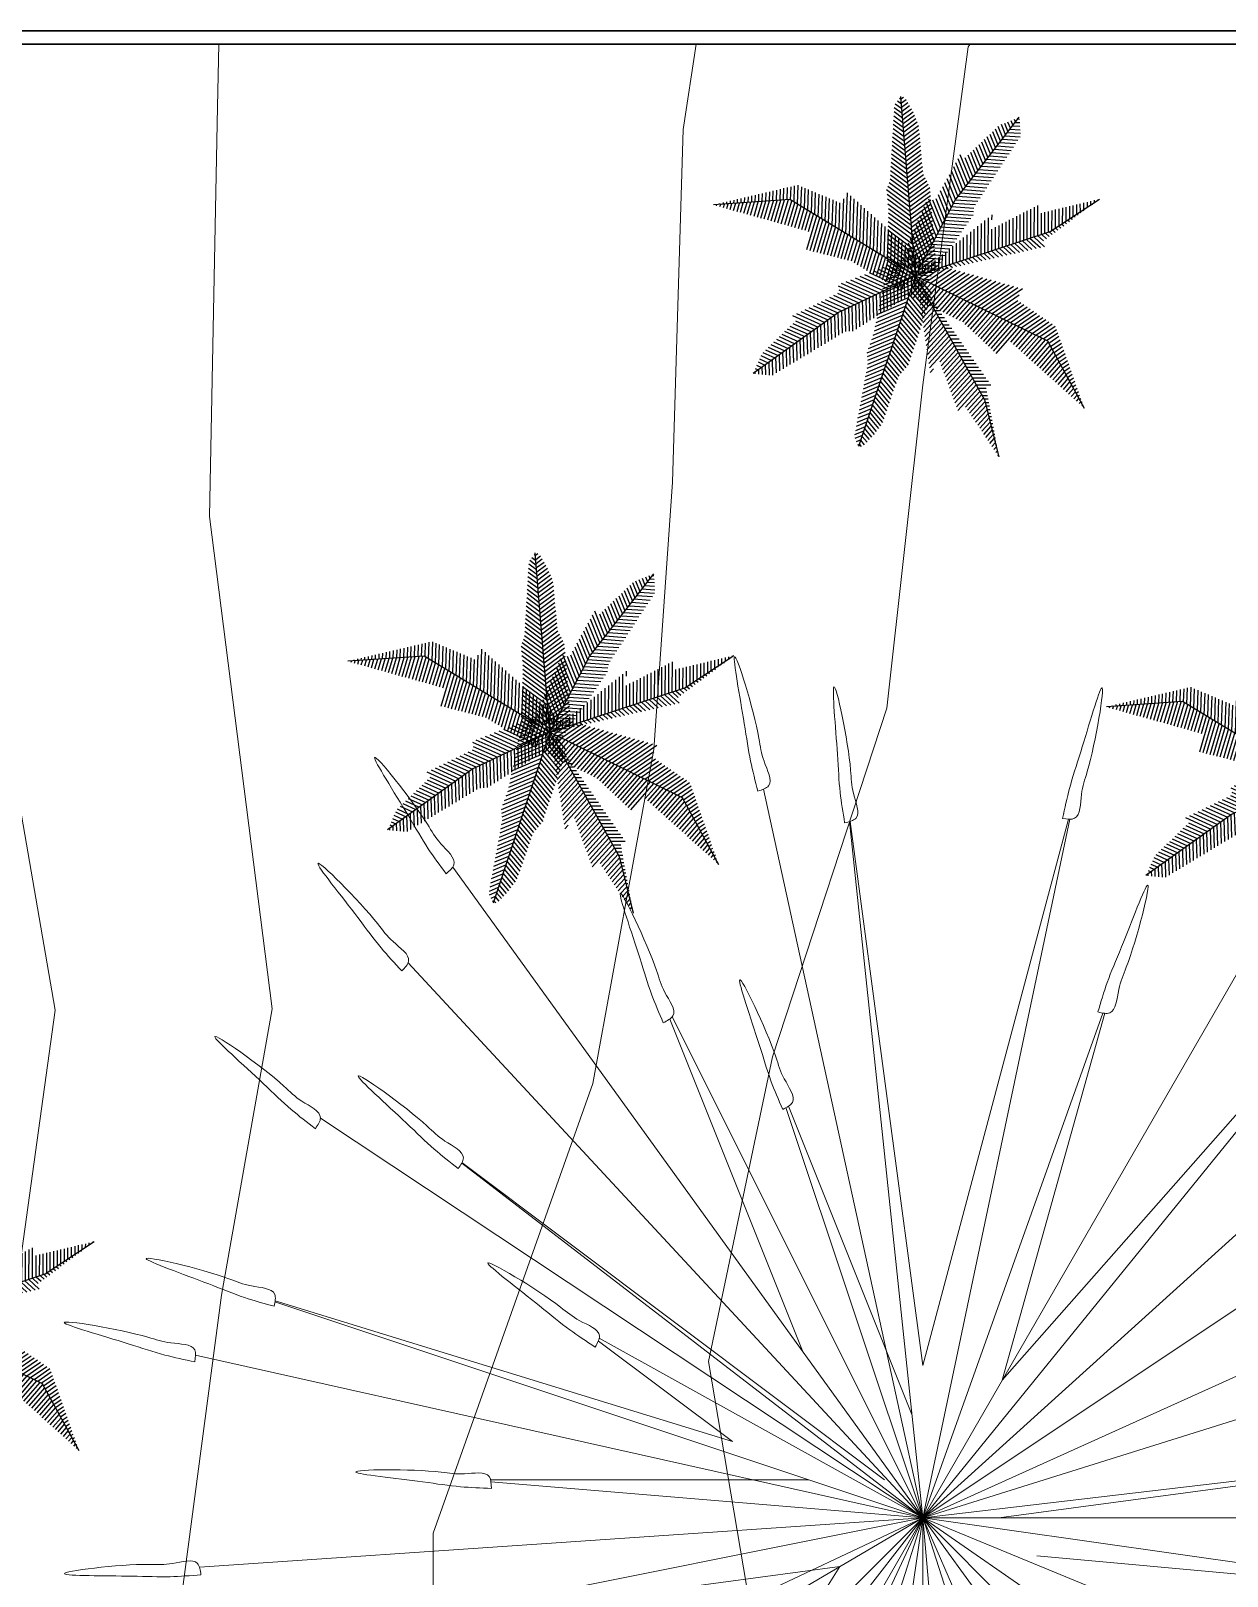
# Model space of a CAD drawing. Header units: millimetres. Extents: x 72 to 2370, y -203 to 794.
# Drawn here: x 1886.21 to 1895.2, y 261.52 to 273.13 of the extents above; entities that cross this region are included whole.
import ezdxf

# ---------------------------------------------------------------- set-up
doc = ezdxf.new("R2010")
doc.units = ezdxf.units.MM
for name, color, linetype, lineweight in [('01_Fina', 250, 'Continuous', 15), ('031-VEGETACIÓN', 66, 'Continuous', 5), ('Barandal', 138, 'Continuous', 30)]:
    doc.layers.add(name, color=color, linetype=linetype, lineweight=lineweight)
doc.layers.add('BOSQUENUEVO', color=64, linetype='Continuous')

# ---------------------------------------------------------------- blocks, each defined once
blk = doc.blocks.new('*X73')
at = {"color": 0}
for p, q in [((6.851, 6.865), (7.185, 7.004)), ((6.863, 6.924), (7.084, 7.017)), ((6.875, 6.983), (6.984, 7.029)), ((6.804, 6.629), (7.242, 6.812)), ((6.816, 6.688), (7.263, 6.874)), ((6.827, 6.747), (7.284, 6.937)), ((6.839, 6.806), (7.285, 6.992)), ((6.756, 6.392), (7.158, 6.56)), ((6.768, 6.451), (7.179, 6.623)), ((6.78, 6.511), (7.2, 6.686)), ((6.792, 6.57), (7.221, 6.749)), ((6.718, 6.214), (7.095, 6.371)), ((6.731, 6.273), (7.116, 6.434)), ((6.743, 6.333), (7.137, 6.497)), ((6.657, 6.026), (7.032, 6.182)), ((6.68, 6.09), (7.053, 6.245)), ((6.702, 6.153), (7.074, 6.308)), ((6.614, 5.9), (6.991, 6.057)), ((6.619, 5.848), (6.97, 5.994)), ((6.625, 5.796), (6.949, 5.931)), ((6.635, 5.963), (7.012, 6.12)), ((6.605, 5.625), (6.886, 5.742)), ((6.616, 5.684), (6.907, 5.805)), ((6.627, 5.742), (6.928, 5.868)), ((6.562, 5.39), (6.802, 5.49)), ((6.573, 5.449), (6.823, 5.553)), ((6.584, 5.508), (6.844, 5.616)), ((6.594, 5.566), (6.865, 5.679)), ((6.529, 5.214), (6.739, 5.302)), ((6.54, 5.273), (6.76, 5.365)), ((6.551, 5.332), (6.781, 5.428)), ((6.486, 4.98), (6.655, 5.05)), ((6.497, 5.038), (6.676, 5.113)), ((6.508, 5.097), (6.697, 5.176)), ((6.519, 5.156), (6.718, 5.239)), ((6.454, 4.803), (6.592, 4.861)), ((6.464, 4.862), (6.613, 4.924)), ((6.475, 4.921), (6.634, 4.987)), ((6.443, 4.745), (6.571, 4.798)), ((6.446, 4.692), (6.551, 4.736)), ((6.466, 4.646), (6.53, 4.673)), ((6.485, 4.6), (6.509, 4.61))]:
    blk.add_line(p, q, dxfattribs=at)
blk = doc.blocks.new('*X74')
at = {"color": 0}
for p, q in [((7.462, 6.51), (7.233, 6.785)), ((7.48, 6.566), (7.252, 6.841)), ((7.499, 6.622), (7.27, 6.896)), ((7.518, 6.678), (7.289, 6.952)), ((7.536, 6.733), (7.376, 6.926)), ((7.388, 6.287), (7.159, 6.562)), ((7.406, 6.343), (7.177, 6.617)), ((7.425, 6.399), (7.196, 6.673)), ((7.443, 6.454), (7.215, 6.729)), ((7.332, 6.119), (7.103, 6.394)), ((7.35, 6.175), (7.122, 6.45)), ((7.369, 6.231), (7.14, 6.506)), ((7.257, 5.896), (7.029, 6.171)), ((7.276, 5.952), (7.047, 6.227)), ((7.295, 6.008), (7.066, 6.283)), ((7.313, 6.064), (7.084, 6.338)), ((7.17, 5.689), (6.954, 5.948)), ((7.202, 5.729), (6.973, 6.003)), ((7.22, 5.785), (6.991, 6.059)), ((7.239, 5.84), (7.01, 6.115)), ((7.048, 5.522), (6.88, 5.724)), ((7.071, 5.573), (6.899, 5.78)), ((7.104, 5.612), (6.917, 5.836)), ((7.137, 5.65), (6.936, 5.892)), ((6.972, 5.301), (6.806, 5.501)), ((6.991, 5.357), (6.824, 5.557)), ((7.01, 5.412), (6.843, 5.613)), ((7.029, 5.467), (6.861, 5.669)), ((6.896, 5.08), (6.731, 5.278)), ((6.915, 5.136), (6.75, 5.334)), ((6.934, 5.191), (6.768, 5.39)), ((6.953, 5.246), (6.787, 5.445)), ((6.81, 4.871), (6.657, 5.055)), ((6.838, 4.915), (6.675, 5.111)), ((6.857, 4.97), (6.694, 5.166)), ((6.877, 5.025), (6.713, 5.222)), ((6.684, 4.71), (6.582, 4.831)), ((6.718, 4.747), (6.601, 4.887)), ((6.748, 4.788), (6.62, 4.943)), ((6.779, 4.83), (6.638, 4.999)), ((6.535, 4.576), (6.508, 4.608)), ((6.58, 4.601), (6.527, 4.664)), ((6.614, 4.637), (6.545, 4.72)), ((6.649, 4.674), (6.564, 4.776))]:
    blk.add_line(p, q, dxfattribs=at)
blk = doc.blocks.new('*X77')
at = {"color": 0}
for p, q in [((6.578, 7.011), (6.971, 6.833)), ((6.644, 7.036), (7.03, 6.861)), ((6.709, 7.061), (7.089, 6.889)), ((6.775, 7.087), (7.149, 6.917)), ((6.84, 7.112), (7.208, 6.945)), ((6.906, 7.137), (7.267, 6.974)), ((6.972, 7.162), (7.271, 7.027)), ((7.037, 7.187), (7.198, 7.115)), ((7.103, 7.212), (7.124, 7.203)), ((6.204, 6.851), (6.616, 6.665)), ((6.215, 6.791), (6.556, 6.637)), ((6.25, 6.885), (6.675, 6.693)), ((6.316, 6.91), (6.734, 6.721)), ((6.381, 6.936), (6.793, 6.749)), ((6.447, 6.961), (6.852, 6.777)), ((6.512, 6.986), (6.912, 6.805)), ((5.85, 6.572), (6.156, 6.434)), ((5.908, 6.601), (6.203, 6.467)), ((5.966, 6.63), (6.26, 6.496)), ((6.023, 6.658), (6.319, 6.524)), ((6.081, 6.687), (6.379, 6.552)), ((6.139, 6.716), (6.438, 6.581)), ((6.197, 6.744), (6.497, 6.609)), ((5.56, 6.429), (5.921, 6.266)), ((5.601, 6.356), (5.874, 6.232)), ((5.618, 6.458), (5.968, 6.299)), ((5.676, 6.486), (6.015, 6.333)), ((5.734, 6.515), (6.062, 6.367)), ((5.792, 6.544), (6.109, 6.4)), ((5.37, 6.131), (5.591, 6.031)), ((5.409, 6.168), (5.638, 6.064)), ((5.447, 6.206), (5.686, 6.098)), ((5.486, 6.243), (5.733, 6.131)), ((5.524, 6.281), (5.78, 6.165)), ((5.563, 6.318), (5.827, 6.199)), ((5.139, 5.906), (5.309, 5.829)), ((5.178, 5.944), (5.356, 5.863)), ((5.216, 5.981), (5.403, 5.896)), ((5.255, 6.019), (5.45, 5.93)), ((5.293, 6.056), (5.497, 5.963)), ((5.332, 6.093), (5.544, 5.997)), ((5.052, 5.726), (5.121, 5.695)), ((5.072, 5.772), (5.168, 5.728)), ((5.092, 5.818), (5.215, 5.762)), ((5.112, 5.864), (5.262, 5.795)), ((5.013, 5.634), (5.027, 5.627)), ((5.032, 5.68), (5.074, 5.661))]:
    blk.add_line(p, q, dxfattribs=at)
blk = doc.blocks.new('*X78')
at = {"color": 0}
for p, q in [((6.906, 6.519), (6.897, 6.798)), ((6.955, 6.55), (6.947, 6.822)), ((7.004, 6.582), (6.996, 6.845)), ((7.053, 6.613), (7.045, 6.868)), ((7.102, 6.644), (7.095, 6.892)), ((7.151, 6.675), (7.144, 6.915)), ((7.2, 6.707), (7.193, 6.939)), ((7.249, 6.738), (7.243, 6.962)), ((7.298, 6.769), (7.292, 6.985)), ((7.348, 6.8), (7.343, 6.941)), ((7.397, 6.832), (7.395, 6.88)), ((6.415, 6.21), (6.404, 6.565)), ((6.464, 6.238), (6.454, 6.588)), ((6.513, 6.269), (6.503, 6.611)), ((6.562, 6.3), (6.552, 6.635)), ((6.611, 6.332), (6.601, 6.658)), ((6.66, 6.363), (6.651, 6.681)), ((6.71, 6.394), (6.7, 6.705)), ((6.759, 6.425), (6.749, 6.728)), ((6.808, 6.457), (6.799, 6.752)), ((6.857, 6.488), (6.848, 6.775)), ((6.069, 6.061), (6.06, 6.366)), ((6.118, 6.09), (6.109, 6.401)), ((6.168, 6.12), (6.158, 6.436)), ((6.217, 6.15), (6.207, 6.471)), ((6.266, 6.179), (6.256, 6.494)), ((6.315, 6.202), (6.306, 6.518)), ((6.365, 6.206), (6.355, 6.541)), ((5.775, 5.883), (5.766, 6.156)), ((5.824, 5.913), (5.815, 6.191)), ((5.873, 5.942), (5.864, 6.226)), ((5.922, 5.972), (5.913, 6.261)), ((5.971, 6.002), (5.962, 6.296)), ((6.02, 6.031), (6.011, 6.331)), ((5.431, 5.676), (5.424, 5.911)), ((5.48, 5.706), (5.473, 5.946)), ((5.529, 5.735), (5.522, 5.981)), ((5.578, 5.765), (5.57, 6.016)), ((5.627, 5.795), (5.619, 6.051)), ((5.676, 5.824), (5.668, 6.086)), ((5.725, 5.854), (5.717, 6.121)), ((5.133, 5.596), (5.13, 5.701)), ((5.183, 5.591), (5.179, 5.736)), ((5.233, 5.586), (5.228, 5.771)), ((5.283, 5.587), (5.277, 5.806)), ((5.332, 5.617), (5.326, 5.841)), ((5.382, 5.647), (5.375, 5.876)), ((5.033, 5.606), (5.032, 5.631)), ((5.083, 5.601), (5.081, 5.666))]:
    blk.add_line(p, q, dxfattribs=at)
blk = doc.blocks.new('*X80')
at = {"color": 0}
for p, q in [((7.304, 7.045), (7.495, 7.177)), ((7.306, 7.108), (7.432, 7.195)), ((7.307, 6.987), (7.558, 7.16)), ((7.309, 7.17), (7.369, 7.212)), ((7.359, 6.962), (7.62, 7.142)), ((7.41, 6.936), (7.683, 7.125)), ((7.461, 6.911), (7.746, 7.107)), ((7.513, 6.886), (7.808, 7.09)), ((7.564, 6.861), (7.871, 7.073)), ((7.615, 6.835), (7.934, 7.055)), ((7.667, 6.81), (7.997, 7.038)), ((7.718, 6.785), (8.059, 7.02)), ((7.769, 6.759), (8.122, 7.003)), ((7.821, 6.734), (8.185, 6.985)), ((7.872, 6.709), (8.247, 6.968)), ((7.924, 6.683), (8.31, 6.95)), ((7.975, 6.658), (8.373, 6.933)), ((8.026, 6.633), (8.436, 6.915)), ((8.078, 6.608), (8.498, 6.898)), ((8.129, 6.582), (8.561, 6.88)), ((8.18, 6.557), (8.624, 6.863)), ((8.232, 6.532), (8.686, 6.845)), ((8.283, 6.506), (8.749, 6.828)), ((8.334, 6.481), (8.812, 6.81)), ((8.386, 6.456), (8.769, 6.72)), ((8.437, 6.43), (8.747, 6.644)), ((8.489, 6.405), (8.791, 6.614)), ((8.54, 6.38), (8.835, 6.584)), ((8.591, 6.354), (8.879, 6.553)), ((8.643, 6.329), (8.924, 6.523)), ((8.694, 6.304), (8.968, 6.493)), ((8.745, 6.279), (9.012, 6.462)), ((8.797, 6.253), (9.056, 6.432)), ((8.848, 6.228), (9.1, 6.402)), ((8.899, 6.203), (9.144, 6.371)), ((8.951, 6.177), (9.188, 6.341)), ((9.002, 6.152), (9.232, 6.311)), ((9.054, 6.127), (9.276, 6.28)), ((9.105, 6.101), (9.296, 6.233)), ((9.156, 6.076), (9.313, 6.184)), ((9.188, 6.037), (9.33, 6.136)), ((9.212, 5.993), (9.348, 6.087)), ((9.236, 5.949), (9.365, 6.038)), ((9.26, 5.905), (9.382, 5.989)), ((9.284, 5.86), (9.399, 5.94)), ((9.308, 5.816), (9.416, 5.891)), ((9.332, 5.772), (9.434, 5.842)), ((9.356, 5.728), (9.451, 5.793)), ((9.38, 5.684), (9.468, 5.744)), ((9.404, 5.64), (9.485, 5.696)), ((9.428, 5.596), (9.502, 5.647)), ((9.452, 5.551), (9.519, 5.598)), ((9.476, 5.507), (9.537, 5.549)), ((9.5, 5.463), (9.554, 5.5)), ((9.524, 5.419), (9.571, 5.451)), ((9.549, 5.375), (9.588, 5.402)), ((9.573, 5.331), (9.605, 5.353)), ((9.597, 5.287), (9.623, 5.304)), ((9.621, 5.242), (9.64, 5.256)), ((9.645, 5.198), (9.657, 5.207)), ((9.669, 5.154), (9.674, 5.158))]:
    blk.add_line(p, q, dxfattribs=at)
blk = doc.blocks.new('*X79')
at = {"color": 0}
for p, q in [((7.234, 6.712), (7.423, 6.93)), ((7.259, 6.818), (7.377, 6.953)), ((7.273, 6.681), (7.47, 6.907)), ((7.285, 6.924), (7.33, 6.976)), ((7.32, 6.659), (7.516, 6.884)), ((7.366, 6.636), (7.562, 6.861)), ((7.412, 6.613), (7.609, 6.839)), ((7.459, 6.59), (7.655, 6.816)), ((7.505, 6.567), (7.702, 6.793)), ((7.551, 6.544), (7.748, 6.77)), ((7.598, 6.521), (7.794, 6.747)), ((7.644, 6.498), (7.841, 6.724)), ((7.69, 6.475), (7.887, 6.701)), ((7.737, 6.452), (7.934, 6.679)), ((7.783, 6.43), (7.98, 6.656)), ((7.829, 6.407), (8.026, 6.633)), ((7.876, 6.384), (8.073, 6.61)), ((7.922, 6.361), (8.119, 6.587)), ((7.969, 6.338), (8.165, 6.564)), ((8.005, 6.304), (8.212, 6.541)), ((8.041, 6.269), (8.258, 6.519)), ((8.078, 6.235), (8.305, 6.496)), ((8.114, 6.201), (8.351, 6.473)), ((8.151, 6.167), (8.397, 6.45)), ((8.187, 6.132), (8.444, 6.427)), ((8.224, 6.098), (8.49, 6.404)), ((8.26, 6.064), (8.537, 6.381)), ((8.297, 6.03), (8.583, 6.359)), ((8.333, 5.995), (8.629, 6.336)), ((8.37, 5.961), (8.676, 6.313)), ((8.406, 5.927), (8.722, 6.29)), ((8.443, 5.893), (8.769, 6.267)), ((8.648, 6.052), (8.815, 6.244)), ((8.686, 6.02), (8.861, 6.221)), ((8.723, 5.986), (8.908, 6.199)), ((8.76, 5.953), (8.954, 6.176)), ((8.797, 5.919), (9.001, 6.153)), ((8.835, 5.886), (9.047, 6.13)), ((8.872, 5.853), (9.093, 6.107)), ((8.909, 5.819), (9.14, 6.084)), ((8.946, 5.786), (9.179, 6.053)), ((8.983, 5.752), (9.204, 6.006)), ((9.021, 5.719), (9.23, 5.959)), ((9.058, 5.686), (9.255, 5.913)), ((9.095, 5.652), (9.281, 5.866)), ((9.132, 5.619), (9.306, 5.819)), ((9.169, 5.585), (9.332, 5.772)), ((9.207, 5.552), (9.358, 5.725)), ((9.244, 5.518), (9.383, 5.678)), ((9.281, 5.485), (9.409, 5.632)), ((9.318, 5.452), (9.434, 5.585)), ((9.355, 5.418), (9.46, 5.538)), ((9.393, 5.385), (9.485, 5.491)), ((9.43, 5.351), (9.511, 5.444)), ((9.467, 5.318), (9.536, 5.397)), ((9.504, 5.285), (9.562, 5.351)), ((9.542, 5.251), (9.587, 5.304)), ((9.579, 5.218), (9.613, 5.257)), ((9.616, 5.184), (9.638, 5.21)), ((9.653, 5.151), (9.664, 5.163))]:
    blk.add_line(p, q, dxfattribs=at)
blk = doc.blocks.new('*X76')
at = {"color": 0}
for p, q in [((7.324, 6.95), (7.329, 6.95)), ((7.352, 6.9), (7.364, 6.9)), ((7.379, 6.85), (7.398, 6.85)), ((7.407, 6.8), (7.433, 6.8)), ((7.435, 6.75), (7.467, 6.75)), ((7.463, 6.7), (7.502, 6.7)), ((7.491, 6.65), (7.536, 6.65)), ((7.519, 6.6), (7.571, 6.6)), ((7.546, 6.55), (7.605, 6.55)), ((7.574, 6.5), (7.64, 6.5)), ((7.602, 6.45), (7.675, 6.45)), ((7.63, 6.4), (7.709, 6.4)), ((7.658, 6.35), (7.744, 6.35)), ((7.686, 6.3), (7.778, 6.3)), ((7.714, 6.25), (7.813, 6.25)), ((7.741, 6.2), (7.847, 6.2)), ((7.769, 6.15), (7.882, 6.15)), ((7.797, 6.1), (7.917, 6.1)), ((7.825, 6.05), (7.951, 6.05)), ((7.853, 6), (7.986, 6)), ((7.881, 5.95), (8.02, 5.95)), ((7.909, 5.9), (8.055, 5.9)), ((7.936, 5.85), (8.089, 5.85)), ((7.964, 5.8), (8.124, 5.8)), ((7.992, 5.75), (8.158, 5.75)), ((8.02, 5.7), (8.193, 5.7)), ((8.048, 5.65), (8.228, 5.65)), ((8.076, 5.6), (8.262, 5.6)), ((8.103, 5.55), (8.297, 5.55)), ((8.131, 5.5), (8.331, 5.5)), ((8.159, 5.45), (8.366, 5.45)), ((8.187, 5.4), (8.301, 5.4)), ((8.215, 5.35), (8.31, 5.35)), ((8.243, 5.3), (8.319, 5.3)), ((8.271, 5.25), (8.329, 5.25)), ((8.288, 5.2), (8.338, 5.2)), ((8.3, 5.15), (8.347, 5.15)), ((8.313, 5.1), (8.356, 5.1)), ((8.325, 5.05), (8.366, 5.05)), ((8.338, 5), (8.375, 5)), ((8.35, 4.95), (8.384, 4.95)), ((8.363, 4.9), (8.393, 4.9)), ((8.375, 4.85), (8.402, 4.85)), ((8.388, 4.8), (8.412, 4.8)), ((8.4, 4.75), (8.421, 4.75)), ((8.413, 4.7), (8.43, 4.7)), ((8.425, 4.65), (8.439, 4.65)), ((8.438, 4.6), (8.449, 4.6)), ((8.45, 4.55), (8.458, 4.55)), ((8.463, 4.5), (8.467, 4.5)), ((8.475, 4.45), (8.476, 4.45))]:
    blk.add_line(p, q, dxfattribs=at)
blk = doc.blocks.new('*X75')
at = {"color": 0}
for p, q in [((7.306, 6.959), (7.314, 6.968)), ((7.316, 6.896), (7.34, 6.922)), ((7.326, 6.832), (7.365, 6.876)), ((7.335, 6.769), (7.391, 6.83)), ((7.345, 6.705), (7.416, 6.783)), ((7.355, 6.642), (7.442, 6.737)), ((7.364, 6.578), (7.468, 6.691)), ((7.374, 6.515), (7.493, 6.645)), ((7.384, 6.451), (7.519, 6.599)), ((7.393, 6.388), (7.545, 6.553)), ((7.403, 6.324), (7.57, 6.507)), ((7.413, 6.261), (7.596, 6.461)), ((7.423, 6.197), (7.622, 6.415)), ((7.432, 6.134), (7.647, 6.369)), ((7.442, 6.07), (7.673, 6.323)), ((7.452, 6.006), (7.699, 6.277)), ((7.461, 5.943), (7.724, 6.231)), ((7.471, 5.879), (7.75, 6.185)), ((7.481, 5.816), (7.776, 6.139)), ((7.49, 5.752), (7.801, 6.093)), ((7.5, 5.689), (7.827, 6.047)), ((7.645, 5.773), (7.853, 6.001)), ((7.664, 5.72), (7.878, 5.955)), ((7.684, 5.668), (7.904, 5.908)), ((7.703, 5.615), (7.929, 5.862)), ((7.723, 5.562), (7.955, 5.816)), ((7.742, 5.509), (7.981, 5.77)), ((7.761, 5.456), (8.006, 5.724)), ((7.51, 5.625), (7.557, 5.677)), ((7.781, 5.403), (8.032, 5.678)), ((7.8, 5.35), (8.058, 5.632)), ((7.82, 5.297), (8.083, 5.586)), ((7.839, 5.245), (8.109, 5.54)), ((7.859, 5.192), (8.135, 5.494)), ((7.878, 5.139), (8.16, 5.448)), ((7.897, 5.086), (8.186, 5.402)), ((8.008, 5.132), (8.212, 5.356)), ((8.036, 5.09), (8.237, 5.31)), ((8.065, 5.047), (8.263, 5.264)), ((8.094, 5.004), (8.284, 5.213)), ((8.122, 4.962), (8.299, 5.155)), ((8.151, 4.919), (8.313, 5.097)), ((8.18, 4.876), (8.328, 5.038)), ((8.209, 4.834), (8.343, 4.98)), ((8.237, 4.791), (8.357, 4.922)), ((8.266, 4.748), (8.372, 4.864)), ((8.295, 4.705), (8.386, 4.806)), ((8.323, 4.663), (8.401, 4.747)), ((8.352, 4.62), (8.415, 4.689)), ((8.381, 4.577), (8.43, 4.631)), ((8.41, 4.535), (8.444, 4.573)), ((8.438, 4.492), (8.459, 4.515)), ((8.467, 4.449), (8.473, 4.456))]:
    blk.add_line(p, q, dxfattribs=at)
blk = doc.blocks.new('ARB16')
for points in [[(0.025, -0.003), (-0.153, 2.167)], [(0.025, -0.003), (0.504, 0.913), (1.281, 1.916)], [(0.025, -0.003), (-1.497, 0.92), (-2.419, 0.857)], [(0.025, -0.003), (1.656, 0.535), (2.249, 0.926)], [(0.025, -0.003), (-0.908, -0.446), (-1.941, -1.184)], [(0.025, -0.003), (-0.663, -2.069)], [(0.025, -0.003), (1.623, -0.79), (2.065, -1.602)], [(0.025, -0.003), (0.861, -1.504), (1.033, -2.192)]]:
    blk.add_lwpolyline(points)
at = {"xscale": -0.8550237249794747, "yscale": 0.8550237249794747, "zscale": 0.8550237249794747}
for name, p, rotation in [('*X73', (-4.622, 7.283), 166.2803685724027), ('*X74', (-4.622, 7.283), 166.2803685724027), ('*X77', (6.238, 6.005), 87.7934113527195), ('*X78', (6.238, 6.005), 87.7934113527195), ('*X80', (-1.655, -8.481), 302.5390603787091), ('*X79', (-1.655, -8.481), 302.5390603787091), ('*X75', (-0.524, 8.622), 137.3938790022308), ('*X76', (-0.524, 8.622), 137.3938790022308)]:
    blk.add_blockref(name, p, dxfattribs=dict(at, rotation=rotation))
at = {"xscale": 0.8550237249794747, "yscale": 0.8550237249794747, "zscale": 0.8550237249794747}
for name in ['*X77', '*X73', '*X80', '*X78', '*X74', '*X79', '*X75', '*X76']:
    blk.add_blockref(name, (-6.217, -5.98), dxfattribs=at)
blk = doc.blocks.new('zacatep')
at = {"layer": '031-VEGETACIÓN'}
for p, q in [((1.6953, -1.4117), (1.4537, -0.3067)), ((1.6953, -1.4117), (1.5841, -0.3559)), ((1.5852, -0.3556), (1.6953, -1.1808)), ((1.6953, -1.1808), (1.9163, -0.352)), ((1.6953, -1.4117), (1.9184, -0.3521)), ((1.6953, -1.4117), (2.2865, -0.3877)), ((0.9825, -0.4248), (1.6953, -1.4117)), ((1.6953, -1.4117), (0.9825, -0.4248)), ((1.6953, -1.4117), (2.3901, -0.5565)), ((2.387, -0.5548), (1.8157, -1.2031)), ((1.6953, -1.4117), (0.9148, -0.5699)), ((1.3119, -0.6553), (1.5142, -1.1609)), ((1.6953, -1.4117), (1.3154, -0.652)), ((1.6953, -1.4117), (1.9687, -0.6462)), ((1.9718, -0.6466), (1.8157, -1.2031)), ((1.6953, -1.4117), (2.5216, -0.665)), ((1.6953, -1.4117), (1.4879, -0.7897)), ((1.4917, -0.7874), (1.6788, -1.255)), ((1.6953, -1.4117), (0.7817, -0.8057)), ((2.5275, -0.8569), (1.6953, -1.4117)), ((1.6953, -1.4117), (2.5275, -0.8569)), ((1.6953, -1.4117), (0.996, -0.8738)), ((0.9964, -0.8731), (1.6376, -1.354)), ((1.6953, -1.4117), (2.6386, -0.9858)), ((1.6953, -1.4117), (0.7128, -1.0842)), ((0.713, -1.0828), (1.4067, -1.2963)), ((1.2033, -1.1437), (1.4067, -1.2963)), ((1.6953, -1.4117), (1.2047, -1.1392)), ((2.5739, -1.1371), (1.6953, -1.4117)), ((1.6953, -1.4117), (2.5739, -1.1371)), ((1.6953, -1.4117), (0.5924, -1.165)), ((1.6953, -1.4117), (2.6227, -1.3026)), ((2.6229, -1.3034), (1.8107, -1.4117)), ((1.0398, -1.354), (1.5221, -1.354)), ((1.6953, -1.4117), (1.0404, -1.3571)), ((1.6953, -1.4117), (0.5983, -1.4867)), ((1.6953, -1.4117), (0.709, -1.8769)), ((1.6953, -1.4117), (0.7677, -1.9573)), ((1.6953, -1.4117), (0.8951, -1.5717)), ((1.6953, -1.4117), (1.0287, -2.0783)), ((1.6953, -1.4117), (1.2168, -2.2404)), ((1.6953, -1.4117), (1.3249, -1.8879)), ((1.6953, -1.4117), (1.3283, -2.1981)), ((1.6953, -1.4117), (1.4104, -2.3107)), ((1.6953, -1.4117), (1.5834, -2.195)), ((1.6953, -1.4117), (2.4045, -1.9027)), ((1.6953, -1.4117), (2.1274, -2.0059)), ((1.6953, -1.4117), (2.4701, -1.5224)), ((1.6953, -1.4117), (2.0817, -2.295)), ((1.6953, -1.4117), (2.6481, -1.804)), ((1.6953, -1.4117), (1.7502, -2.0154)), ((1.6953, -1.4117), (2.3134, -2.0298)), ((1.6953, -1.4117), (1.6953, -2.136)), ((1.6953, -1.4117), (2.7306, -1.4117)), ((1.6954, -1.4114), (1.9577, -2.2298)), ((2.4703, -1.5241), (1.8684, -1.4694)), ((0.897, -1.5758), (1.5698, -1.4855)), ((1.3197, -1.8856), (1.5698, -1.4855))]:
    blk.add_line(p, q, dxfattribs=at)
for points in [[(1.4454, -0.3097), (1.4615, -0.3015), (1.4547, -0.2644), (1.4469, -0.2295), (1.4098, -0.106), (1.4247, -0.207), (1.4343, -0.2644), (1.4454, -0.3097)], [(1.5769, -0.3577), (1.5937, -0.351), (1.5904, -0.3134), (1.586, -0.278), (1.5606, -0.1515), (1.566, -0.2535), (1.5701, -0.3115), (1.5769, -0.3577)], [(1.9076, -0.351), (1.9257, -0.3508), (1.9362, -0.3146), (1.9449, -0.2799), (1.967, -0.1529), (1.9351, -0.2498), (1.918, -0.3055), (1.9076, -0.351)], [(0.9724, -0.4349), (0.9843, -0.4213), (0.9642, -0.3893), (0.9441, -0.3598), (0.864, -0.2587), (0.9151, -0.3471), (0.9453, -0.3969), (0.9724, -0.4349)], [(0.9052, -0.5823), (0.9155, -0.5675), (0.892, -0.5379), (0.8687, -0.5108), (0.7778, -0.4193), (0.8385, -0.5014), (0.874, -0.5475), (0.9052, -0.5823)], [(1.3018, -0.661), (1.3164, -0.6505), (1.3043, -0.6148), (1.2914, -0.5815), (1.2365, -0.4648), (1.2661, -0.5624), (1.2841, -0.6178), (1.3018, -0.661)], [(1.9611, -0.6446), (1.9791, -0.6459), (1.9926, -0.6107), (2.0041, -0.5768), (2.0365, -0.452), (1.9968, -0.546), (1.9751, -0.6001), (1.9611, -0.6446)], [(1.4829, -0.7923), (1.4976, -0.7818), (1.4854, -0.7461), (1.4726, -0.7127), (1.4177, -0.596), (1.4473, -0.6937), (1.4652, -0.7491), (1.4829, -0.7923)], [(0.7741, -0.8216), (0.7818, -0.8053), (0.7537, -0.78), (0.7263, -0.7571), (0.6214, -0.682), (0.6949, -0.7529), (0.7376, -0.7925), (0.7741, -0.8216)], [(0.9908, -0.882), (0.9986, -0.8658), (0.9707, -0.8404), (0.9434, -0.8174), (0.8389, -0.7417), (0.912, -0.8129), (0.9545, -0.8527), (0.9908, -0.882)], [(0.7115, -1.0909), (0.7125, -1.0729), (0.677, -1.0601), (0.643, -1.0492), (0.5176, -1.019), (0.6123, -1.057), (0.6667, -1.0777), (0.7115, -1.0909)], [(1.1985, -1.1528), (1.205, -1.1359), (1.175, -1.1129), (1.1459, -1.0922), (1.0356, -1.0254), (1.1143, -1.0904), (1.1599, -1.1266), (1.1985, -1.1528)], [(0.5913, -1.1752), (0.5911, -1.1572), (0.5549, -1.1466), (0.5202, -1.1379), (0.3931, -1.1159), (0.4901, -1.1477), (0.5457, -1.1649), (0.5913, -1.1752)], [(1.0411, -1.3671), (1.0378, -1.3493), (1.0003, -1.3451), (0.9647, -1.3425), (0.8357, -1.3425), (0.9367, -1.3573), (0.9944, -1.3647), (1.0411, -1.3671)], [(0.6005, -1.4984), (0.5953, -1.4811), (0.5576, -1.4811), (0.5219, -1.4824), (0.3937, -1.4967), (0.4957, -1.5003), (0.5539, -1.5011), (0.6005, -1.4984)]]:
    blk.add_spline(points, degree=3, dxfattribs=at)

msp = doc.modelspace()

# ---------------------------------------------------------------- linework, layer by layer
at = {"layer": '01_Fina', "color": 252, "linetype": 'Continuous', "lineweight": 9, "true_color": 0x939598}
for points in [[(1887.625, 273.03), (1887.616, 272.56), (1887.556, 269.48), (1888.026, 265.78), (1887.646, 263.63), (1887.346, 261.36), (1887.026, 260.45), (1887.316, 258.94), (1888.706, 256.01), (1889.796, 254.46), (1891.076, 252.59), (1893.296, 249.79), (1894.246, 248.48), (1896.756, 244.7), (1898.056, 242.48), (1899.496, 240.21), (1900.776, 238.14), (1902.066, 235.73), (1903.216, 233.03), (1904.766, 231.64), (1907.176, 229.67)], [(1891.212, 273.03), (1891.116, 272.39), (1891.036, 269.74), (1890.896, 267.73), (1890.436, 265.22), (1889.236, 261.84), (1889.236, 260.45), (1890.066, 258.36), (1891.486, 256.33), (1892.376, 254.3), (1894.966, 251.17), (1896.286, 248.92), (1897.586, 246.66), (1898.706, 244.75), (1900.226, 242.19), (1901.716, 240.09), (1903.466, 237.63), (1904.716, 235.1), (1905.986, 232.95), (1908.116, 230.65), (1910.236, 228.42)], [(1899.566, 249.76), (1898.446, 252.5), (1896.656, 255.03), (1894.526, 257.8), (1893.346, 259.1), (1891.736, 260.59), (1891.306, 263.13), (1891.786, 265.42), (1892.646, 268.04), (1892.916, 270.47), (1893.256, 273.01), (1893.271, 273.03)], [(1886.036, 267.86), (1886.396, 265.77), (1886.056, 263.31)]]:
    msp.add_lwpolyline(points, dxfattribs=at)
at = {"layer": 'Barandal'}
for p, q in [((1886.124, 273.13), (1900.824, 273.13)), ((1886.124, 273.03), (1900.824, 273.03))]:
    msp.add_line(p, q, dxfattribs=at)

# ---------------------------------------------------------------- block references
at = {"color": 66, "xscale": 4.954562540423958, "yscale": 4.954562540423958, "zscale": 4.954562540423958}
msp.add_blockref('zacatep', (1884.516, 268.951), dxfattribs=at)
at = {"layer": 'BOSQUENUEVO', "xscale": 0.6211720672489845, "yscale": 0.6211720672489845, "zscale": 0.6211720672489845}
for p in [(1892.846, 271.291), (1890.099, 267.861), (1895.799, 267.518), (1885.291, 263.457)]:
    msp.add_blockref('ARB16', p, dxfattribs=at)

doc.saveas('drawing.dxf')
